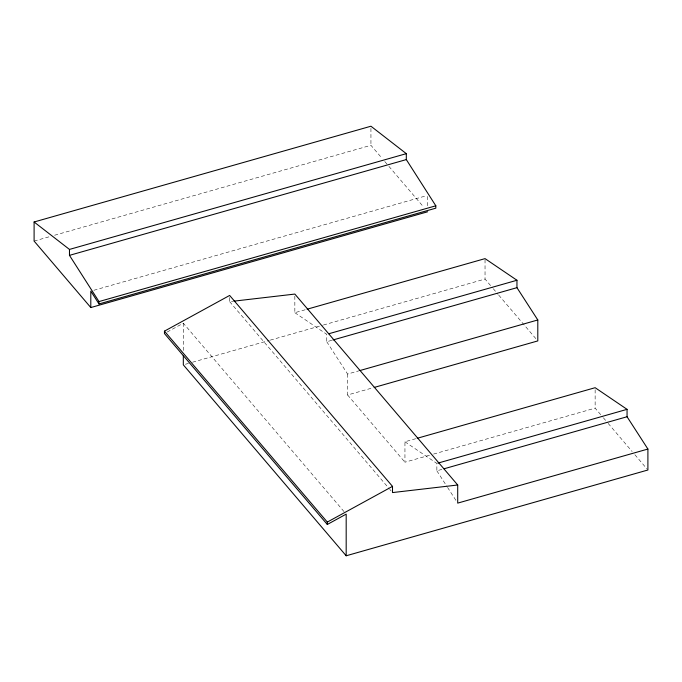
<?xml version="1.0" encoding="UTF-8"?>
<svg xmlns="http://www.w3.org/2000/svg" width="682" height="682" viewBox="0 0 682 682"><rect width="100%" height="100%" fill="white"/><g stroke="black" fill="none" stroke-linecap="round" stroke-linejoin="round"><path stroke-width="0.51" stroke-dasharray="3.41 2.56" d="M167.141 332.057L183.322 323.191L345.493 513.316M34.1 241.07L50.485 236.407M54.577 235.247L370.94 145.3L382.005 158.267M93.877 290.276L426.617 195.666M294.846 296.141L294.846 312.697L306.09 309.5M185.368 364.265L188.437 363.395M192.529 362.227L269.237 340.42M270.26 340.13L322.416 325.297M323.438 325.007L485.038 279.057L492.575 287.898M294.846 312.697L326.763 334.333L326.763 341.742L331.87 340.284M326.763 341.742L347.598 374.043L358.851 370.846M347.598 374.043L347.598 394.989L372.142 388.015M429.49 455.244L404.946 462.217L404.946 441.783L416.19 438.577M433.573 454.076L595.139 408.143L602.675 416.975M404.946 441.783L436.864 463.419L436.864 470.819L441.979 469.369M229.646 297.505L229.646 301.64L232.801 301.274M384.767 161.515L388.228 165.564M388.919 166.374L423.496 206.91M493.257 288.699L498.056 294.326M498.738 295.127L536.427 339.312M603.365 417.785L607.474 422.601M608.156 423.403L632.137 451.518M634.882 454.732L647.218 469.19M347.598 394.989L404.946 462.217M229.646 301.64L389.055 488.525M389.746 489.335L391.127 490.955M436.864 470.819L447 486.539M447.562 487.408L457.136 502.25M595.139 389.746L595.139 408.143M485.038 259.646L485.038 279.057M427.64 196.399L427.64 206.655M370.94 128.335L370.94 145.3M183.322 323.191L183.322 351.307"/><path stroke-width="1.02" d="M346.183 555.779L346.183 514.126L327.309 524.467L164.447 333.532L164.447 331.145L229.646 295.442L392.508 486.377L392.508 492.575L457.707 485.004L457.707 503.12L647.9 449.046L647.9 470L346.183 555.779L183.322 364.844L183.322 355.475M327.309 524.467L327.309 522.08L392.508 486.377M90.8 307.548L34.1 241.07L34.1 221.991L370.94 126.221L406.31 153.655L406.31 159.588L435.824 205.802L435.824 208.18L98.984 303.95L90.8 291.146L90.8 307.548L427.64 211.778M34.1 221.991L69.47 249.424L406.31 153.655M69.47 249.424L69.47 255.358L406.31 159.588M69.47 255.358L98.984 301.572L435.824 205.802M307.113 309.21L485.038 258.623L516.956 280.259L516.956 287.668L537.8 319.969L537.8 340.915L374.188 387.436M328.809 333.754L516.956 280.259M332.893 339.994L516.956 287.668M359.874 370.556L537.8 319.969M417.214 438.287L595.139 387.7L627.056 409.345L627.056 416.745L647.9 449.046M437.887 463.129L627.056 409.345M444.025 468.79L627.056 416.745M233.849 301.154L294.846 294.07L457.707 485.004M164.447 331.145L327.309 522.08M98.984 301.572L98.984 303.95"/></g></svg>
